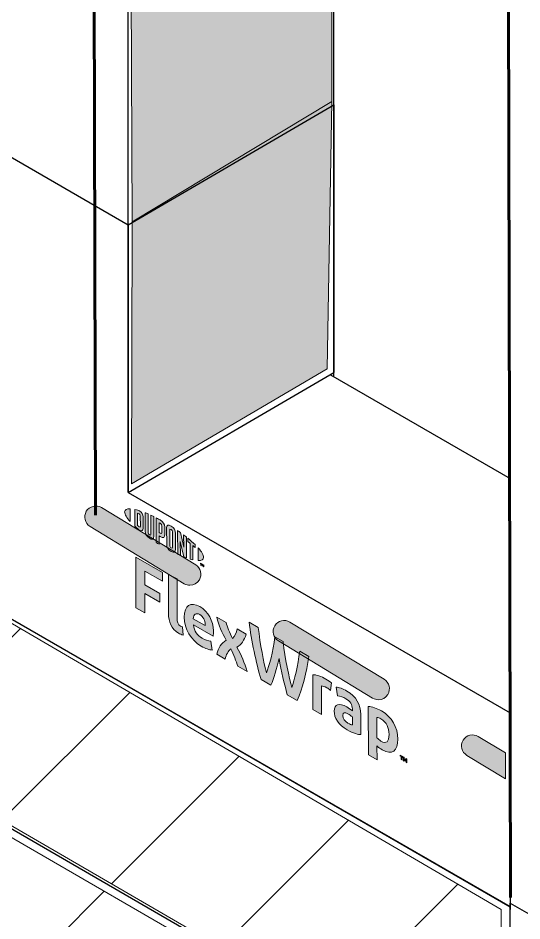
# Model space of a CAD drawing. Extents: x -1392 to 5791, y -3809 to 1722.
# Drawn here: x 1552.1 to 1593.2, y -2827.4 to -2753.6 of the extents above; entities that cross this region are included whole.
import ezdxf

# ---------------------------------------------------------------- set-up
doc = ezdxf.new("R2010")
doc.units = 0
doc.header["$MEASUREMENT"] = 0
for name, color, linetype, lineweight in [('G-ANNO-TTLB', 7, 'Continuous', 0), ('Layer 12', 7, 'Continuous', 0), ('TYVEK', 7, 'Continuous', 0)]:
    doc.layers.add(name, color=color, linetype=linetype, lineweight=lineweight)
pattern_1 = [(45, (0, 0), (-7.071067, 7.07107), [])]

# ---------------------------------------------------------------- blocks, each defined once
blk = doc.blocks.new('Block_413')
at = {"layer": 'TYVEK', "true_color": 0x003b71, "transparency": 33554687}
h = blk.add_hatch(color=156, dxfattribs=at)
h.dxf.hatch_style = 2
edge = h.paths.add_edge_path()
edge.add_spline(control_points=[(1561.698, -2801.793), (1561.698, -2801.793), (1561.688, -2797.652), (1561.688, -2797.652), (1561.688, -2797.652), (1563.873, -2798.907), (1563.873, -2798.907), (1563.873, -2798.907), (1563.875, -2799.629), (1563.875, -2799.629), (1563.875, -2799.629), (1562.423, -2798.795), (1562.423, -2798.795), (1562.423, -2798.795), (1562.426, -2799.919), (1562.426, -2799.919), (1562.426, -2799.919), (1563.647, -2800.62), (1563.647, -2800.62), (1563.647, -2800.62), (1563.649, -2801.342), (1563.649, -2801.342), (1563.649, -2801.342), (1562.428, -2800.641), (1562.428, -2800.641), (1562.428, -2800.641), (1562.432, -2802.214), (1562.432, -2802.214), (1562.432, -2802.214), (1561.698, -2801.793), (1561.698, -2801.793)], knot_values=[0, 0, 0, 0, 1, 1, 1, 2, 2, 2, 3, 3, 3, 4, 4, 4, 5, 5, 5, 6, 6, 6, 7, 7, 7, 8, 8, 8, 9, 9, 9, 10, 10, 10, 10], degree=3, periodic=0)
h = blk.add_hatch(color=156, dxfattribs=at)
h.dxf.hatch_style = 2
edge = h.paths.add_edge_path()
edge.add_spline(control_points=[(1565.071, -2802.637), (1565.072, -2802.956), (1565.144, -2803.169), (1565.349, -2803.287), (1565.4, -2803.316), (1565.452, -2803.34), (1565.498, -2803.355), (1565.498, -2803.355), (1565.551, -2804.029), (1565.551, -2804.029), (1565.453, -2803.996), (1565.294, -2803.929), (1565.192, -2803.87), (1564.602, -2803.531), (1564.365, -2802.952), (1564.363, -2802.242), (1564.363, -2802.242), (1564.355, -2799.083), (1564.355, -2799.083), (1564.355, -2799.083), (1565.063, -2799.442), (1565.063, -2799.442), (1565.063, -2799.442), (1565.071, -2802.637), (1565.071, -2802.637)], knot_values=[0, 0, 0, 0, 1, 1, 1, 2, 2, 2, 3, 3, 3, 4, 4, 4, 5, 5, 5, 6, 6, 6, 7, 7, 7, 8, 8, 8, 8], degree=3, periodic=0)
h = blk.add_hatch(color=156, dxfattribs=at)
h.dxf.hatch_style = 2
edge = h.paths.add_edge_path()
edge.add_spline(control_points=[(1566.382, -2802.687), (1566.382, -2802.687), (1567.357, -2803.246), (1567.357, -2803.246), (1567.357, -2803.246), (1567.357, -2803.175), (1567.357, -2803.175), (1567.356, -2802.844), (1567.202, -2802.513), (1566.92, -2802.351), (1566.622, -2802.181), (1566.428, -2802.311), (1566.382, -2802.687)], knot_values=[0, 0, 0, 0, 1, 1, 1, 2, 2, 2, 3, 3, 3, 4, 4, 4, 4], degree=3, periodic=0)
edge = h.paths.add_edge_path()
edge.add_spline(control_points=[(1567.941, -2805.247), (1567.716, -2805.236), (1567.382, -2805.128), (1567.044, -2804.933), (1566.218, -2804.459), (1565.652, -2803.532), (1565.65, -2802.55), (1565.647, -2801.609), (1566.164, -2801.268), (1566.918, -2801.701), (1567.59, -2802.086), (1568.033, -2802.89), (1568.035, -2803.683), (1568.035, -2803.86), (1568.025, -2804.008), (1568.015, -2804.12), (1568.015, -2804.12), (1566.394, -2803.19), (1566.394, -2803.19), (1566.462, -2803.701), (1566.703, -2804.053), (1567.114, -2804.288), (1567.365, -2804.432), (1567.606, -2804.506), (1567.827, -2804.526), (1567.827, -2804.526), (1567.941, -2805.247), (1567.941, -2805.247)], knot_values=[0, 0, 0, 0, 1, 1, 1, 2, 2, 2, 3, 3, 3, 4, 4, 4, 5, 5, 5, 6, 6, 6, 7, 7, 7, 8, 8, 8, 9, 9, 9, 9], degree=3, periodic=0)
h = blk.add_hatch(color=156, dxfattribs=at)
h.dxf.hatch_style = 2
edge = h.paths.add_edge_path()
edge.add_spline(control_points=[(1569.081, -2804.449), (1568.737, -2803.814), (1568.464, -2803.25), (1568.303, -2802.567), (1568.303, -2802.567), (1569.068, -2803.006), (1569.068, -2803.006), (1569.135, -2803.31), (1569.362, -2803.842), (1569.588, -2804.309), (1569.777, -2804.092), (1569.941, -2803.838), (1569.976, -2803.527), (1569.976, -2803.527), (1570.694, -2803.939), (1570.694, -2803.939), (1570.562, -2804.478), (1570.337, -2804.78), (1569.954, -2805.015), (1570.324, -2805.706), (1570.577, -2806.264), (1570.789, -2807.012), (1570.789, -2807.012), (1570.024, -2806.573), (1570.024, -2806.573), (1569.916, -2806.18), (1569.658, -2805.589), (1569.442, -2805.14), (1569.248, -2805.354), (1569.064, -2805.603), (1568.993, -2805.981), (1568.993, -2805.981), (1568.306, -2805.587), (1568.306, -2805.587), (1568.432, -2805.045), (1568.672, -2804.71), (1569.081, -2804.449)], knot_values=[0, 0, 0, 0, 1, 1, 1, 2, 2, 2, 3, 3, 3, 4, 4, 4, 5, 5, 5, 6, 6, 6, 7, 7, 7, 8, 8, 8, 9, 9, 9, 10, 10, 10, 11, 11, 11, 12, 12, 12, 12], degree=3, periodic=0)
h = blk.add_hatch(color=156, dxfattribs=at)
h.dxf.hatch_style = 2
edge = h.paths.add_edge_path()
edge.add_spline(control_points=[(1575.083, -2805.342), (1575.083, -2805.342), (1575.832, -2805.772), (1575.832, -2805.772), (1575.64, -2807.039), (1575.306, -2808.471), (1574.872, -2809.357), (1574.872, -2809.357), (1574.067, -2808.894), (1574.067, -2808.894), (1573.814, -2808.01), (1573.586, -2807.011), (1573.394, -2805.932), (1573.201, -2806.79), (1572.982, -2807.533), (1572.728, -2808.126), (1572.728, -2808.126), (1571.922, -2807.663), (1571.922, -2807.663), (1571.509, -2806.292), (1571.141, -2804.456), (1570.948, -2802.969), (1570.948, -2802.969), (1571.692, -2803.396), (1571.692, -2803.396), (1571.854, -2804.735), (1572.144, -2806.302), (1572.356, -2807.115), (1572.575, -2806.549), (1572.916, -2805.386), (1573.061, -2804.182), (1573.061, -2804.182), (1573.718, -2804.559), (1573.718, -2804.559), (1573.875, -2805.937), (1574.212, -2807.489), (1574.439, -2808.311), (1574.643, -2807.736), (1574.932, -2806.502), (1575.083, -2805.342)], knot_values=[0, 0, 0, 0, 1, 1, 1, 2, 2, 2, 3, 3, 3, 4, 4, 4, 5, 5, 5, 6, 6, 6, 7, 7, 7, 8, 8, 8, 9, 9, 9, 10, 10, 10, 11, 11, 11, 12, 12, 12, 13, 13, 13, 13], degree=3, periodic=0)
h = blk.add_hatch(color=156, dxfattribs=at)
h.dxf.hatch_style = 2
edge = h.paths.add_edge_path()
edge.add_spline(control_points=[(1577.225, -2807.618), (1577.409, -2807.724), (1577.584, -2807.847), (1577.686, -2807.936), (1577.686, -2807.936), (1577.585, -2808.545), (1577.585, -2808.545), (1577.498, -2808.46), (1577.39, -2808.386), (1577.283, -2808.324), (1577.093, -2808.215), (1576.965, -2808.183), (1576.857, -2808.181), (1576.857, -2808.181), (1576.863, -2810.499), (1576.863, -2810.499), (1576.863, -2810.499), (1576.155, -2810.093), (1576.155, -2810.093), (1576.155, -2810.093), (1576.148, -2807.259), (1576.148, -2807.259), (1576.424, -2807.259), (1576.855, -2807.406), (1577.225, -2807.618)], knot_values=[0, 0, 0, 0, 1, 1, 1, 2, 2, 2, 3, 3, 3, 4, 4, 4, 5, 5, 5, 6, 6, 6, 7, 7, 7, 8, 8, 8, 8], degree=3, periodic=0)
h = blk.add_hatch(color=156, dxfattribs=at)
h.dxf.hatch_style = 2
edge = h.paths.add_edge_path()
edge.add_spline(control_points=[(1579.38, -2811.348), (1579.38, -2811.348), (1579.379, -2810.715), (1579.379, -2810.715), (1579.261, -2810.618), (1579.137, -2810.529), (1579.014, -2810.459), (1578.778, -2810.323), (1578.594, -2810.324), (1578.595, -2810.602), (1578.595, -2810.85), (1578.749, -2811.069), (1579.021, -2811.225), (1579.175, -2811.313), (1579.303, -2811.351), (1579.38, -2811.348)], knot_values=[0, 0, 0, 0, 1, 1, 1, 2, 2, 2, 3, 3, 3, 4, 4, 4, 5, 5, 5, 5], degree=3, periodic=0)
edge = h.paths.add_edge_path()
edge.add_spline(control_points=[(1578.951, -2811.769), (1578.248, -2811.366), (1577.893, -2810.766), (1577.892, -2810.234), (1577.89, -2809.648), (1578.305, -2809.543), (1578.921, -2809.891), (1579.064, -2809.973), (1579.249, -2810.103), (1579.377, -2810.2), (1579.377, -2810.2), (1579.377, -2810.058), (1579.377, -2810.058), (1579.376, -2809.698), (1579.196, -2809.423), (1578.852, -2809.226), (1578.627, -2809.096), (1578.386, -2808.999), (1578.176, -2808.979), (1578.176, -2808.979), (1578.046, -2808.266), (1578.046, -2808.266), (1578.266, -2808.287), (1578.62, -2808.419), (1578.933, -2808.598), (1579.687, -2809.031), (1580.063, -2809.708), (1580.065, -2810.506), (1580.065, -2810.506), (1580.069, -2812.151), (1580.069, -2812.151), (1579.859, -2812.154), (1579.464, -2812.064), (1578.951, -2811.769)], knot_values=[0, 0, 0, 0, 1, 1, 1, 2, 2, 2, 3, 3, 3, 4, 4, 4, 5, 5, 5, 6, 6, 6, 7, 7, 7, 8, 8, 8, 9, 9, 9, 10, 10, 10, 11, 11, 11, 11], degree=3, periodic=0)
h = blk.add_hatch(color=156, dxfattribs=at)
h.dxf.hatch_style = 2
edge = h.paths.add_edge_path()
edge.add_spline(control_points=[(1581.714, -2812.682), (1582.166, -2812.941), (1582.375, -2812.743), (1582.374, -2812.133), (1582.373, -2811.601), (1582.177, -2811.134), (1581.71, -2810.866), (1581.582, -2810.793), (1581.489, -2810.769), (1581.382, -2810.755), (1581.382, -2810.755), (1581.386, -2812.411), (1581.386, -2812.411), (1581.483, -2812.514), (1581.566, -2812.597), (1581.714, -2812.682)], knot_values=[0, 0, 0, 0, 1, 1, 1, 2, 2, 2, 3, 3, 3, 4, 4, 4, 5, 5, 5, 5], degree=3, periodic=0)
edge = h.paths.add_edge_path()
edge.add_spline(control_points=[(1581.819, -2813.404), (1581.639, -2813.301), (1581.516, -2813.206), (1581.388, -2813.079), (1581.388, -2813.079), (1581.39, -2814.203), (1581.39, -2814.203), (1581.39, -2814.203), (1580.687, -2813.8), (1580.687, -2813.8), (1580.687, -2813.8), (1580.678, -2809.854), (1580.678, -2809.854), (1580.97, -2809.868), (1581.38, -2810.003), (1581.744, -2810.212), (1582.586, -2810.695), (1583.09, -2811.576), (1583.092, -2812.522), (1583.094, -2813.492), (1582.619, -2813.863), (1581.819, -2813.404)], knot_values=[0, 0, 0, 0, 1, 1, 1, 2, 2, 2, 3, 3, 3, 4, 4, 4, 5, 5, 5, 6, 6, 6, 7, 7, 7, 7], degree=3, periodic=0)
h = blk.add_hatch(color=156, dxfattribs=at)
h.dxf.hatch_style = 2
edge = h.paths.add_edge_path()
edge.add_spline(control_points=[(1583.6, -2814.009), (1583.627, -2814.096), (1583.651, -2814.162), (1583.682, -2814.233), (1583.712, -2814.198), (1583.734, -2814.158), (1583.759, -2814.1), (1583.759, -2814.1), (1583.833, -2814.142), (1583.833, -2814.142), (1583.833, -2814.142), (1583.834, -2814.448), (1583.834, -2814.448), (1583.834, -2814.448), (1583.769, -2814.411), (1583.769, -2814.411), (1583.769, -2814.411), (1583.769, -2814.27), (1583.769, -2814.27), (1583.769, -2814.27), (1583.772, -2814.224), (1583.772, -2814.224), (1583.751, -2814.258), (1583.727, -2814.293), (1583.706, -2814.319), (1583.706, -2814.319), (1583.656, -2814.291), (1583.656, -2814.291), (1583.634, -2814.238), (1583.609, -2814.175), (1583.588, -2814.116), (1583.588, -2814.116), (1583.591, -2814.168), (1583.591, -2814.168), (1583.591, -2814.168), (1583.591, -2814.309), (1583.591, -2814.309), (1583.591, -2814.309), (1583.527, -2814.272), (1583.527, -2814.272), (1583.527, -2814.272), (1583.526, -2813.966), (1583.526, -2813.966), (1583.526, -2813.966), (1583.6, -2814.009), (1583.6, -2814.009)], knot_values=[0, 0, 0, 0, 1, 1, 1, 2, 2, 2, 3, 3, 3, 4, 4, 4, 5, 5, 5, 6, 6, 6, 7, 7, 7, 8, 8, 8, 9, 9, 9, 10, 10, 10, 11, 11, 11, 12, 12, 12, 13, 13, 13, 14, 14, 14, 15, 15, 15, 15], degree=3, periodic=0)
edge = h.paths.add_edge_path()
edge.add_spline(control_points=[(1583.354, -2813.935), (1583.354, -2813.935), (1583.283, -2813.894), (1583.283, -2813.894), (1583.283, -2813.894), (1583.283, -2813.826), (1583.283, -2813.826), (1583.283, -2813.826), (1583.497, -2813.949), (1583.497, -2813.949), (1583.497, -2813.949), (1583.497, -2814.017), (1583.497, -2814.017), (1583.497, -2814.017), (1583.426, -2813.976), (1583.426, -2813.976), (1583.426, -2813.976), (1583.426, -2814.214), (1583.426, -2814.214), (1583.426, -2814.214), (1583.355, -2814.173), (1583.355, -2814.173), (1583.355, -2814.173), (1583.354, -2813.935), (1583.354, -2813.935)], knot_values=[0, 0, 0, 0, 1, 1, 1, 2, 2, 2, 3, 3, 3, 4, 4, 4, 5, 5, 5, 6, 6, 6, 7, 7, 7, 8, 8, 8, 8], degree=3, periodic=0)
at = {"layer": 'TYVEK'}
for points, knots in [([(1561.698, -2801.793), (1561.698, -2801.793), (1561.688, -2797.652), (1561.688, -2797.652), (1561.688, -2797.652), (1563.873, -2798.907), (1563.873, -2798.907), (1563.873, -2798.907), (1563.875, -2799.629), (1563.875, -2799.629), (1563.875, -2799.629), (1562.423, -2798.795), (1562.423, -2798.795), (1562.423, -2798.795), (1562.426, -2799.919), (1562.426, -2799.919), (1562.426, -2799.919), (1563.647, -2800.62), (1563.647, -2800.62), (1563.647, -2800.62), (1563.649, -2801.342), (1563.649, -2801.342), (1563.649, -2801.342), (1562.428, -2800.641), (1562.428, -2800.641), (1562.428, -2800.641), (1562.432, -2802.214), (1562.432, -2802.214), (1562.432, -2802.214), (1561.698, -2801.793), (1561.698, -2801.793)], [0, 0, 0, 0, 1, 1, 1, 2, 2, 2, 3, 3, 3, 4, 4, 4, 5, 5, 5, 6, 6, 6, 7, 7, 7, 8, 8, 8, 9, 9, 9, 10, 10, 10, 10]), ([(1565.071, -2802.637), (1565.072, -2802.956), (1565.144, -2803.169), (1565.349, -2803.287), (1565.4, -2803.316), (1565.452, -2803.34), (1565.498, -2803.355), (1565.498, -2803.355), (1565.551, -2804.029), (1565.551, -2804.029), (1565.453, -2803.996), (1565.294, -2803.929), (1565.192, -2803.87), (1564.602, -2803.531), (1564.365, -2802.952), (1564.363, -2802.242), (1564.363, -2802.242), (1564.355, -2799.083), (1564.355, -2799.083), (1564.355, -2799.083), (1565.063, -2799.442), (1565.063, -2799.442), (1565.063, -2799.442), (1565.071, -2802.637), (1565.071, -2802.637)], [0, 0, 0, 0, 1, 1, 1, 2, 2, 2, 3, 3, 3, 4, 4, 4, 5, 5, 5, 6, 6, 6, 7, 7, 7, 8, 8, 8, 8]), ([(1567.941, -2805.247), (1567.716, -2805.236), (1567.382, -2805.128), (1567.044, -2804.933), (1566.218, -2804.459), (1565.652, -2803.532), (1565.65, -2802.55), (1565.647, -2801.609), (1566.164, -2801.268), (1566.918, -2801.701), (1567.59, -2802.086), (1568.033, -2802.89), (1568.035, -2803.683), (1568.035, -2803.86), (1568.025, -2804.008), (1568.015, -2804.12), (1568.015, -2804.12), (1566.394, -2803.19), (1566.394, -2803.19), (1566.462, -2803.701), (1566.703, -2804.053), (1567.114, -2804.288), (1567.365, -2804.432), (1567.606, -2804.506), (1567.827, -2804.526), (1567.827, -2804.526), (1567.941, -2805.247), (1567.941, -2805.247)], [0, 0, 0, 0, 1, 1, 1, 2, 2, 2, 3, 3, 3, 4, 4, 4, 5, 5, 5, 6, 6, 6, 7, 7, 7, 8, 8, 8, 9, 9, 9, 9]), ([(1566.382, -2802.687), (1566.382, -2802.687), (1567.357, -2803.246), (1567.357, -2803.246), (1567.357, -2803.246), (1567.357, -2803.175), (1567.357, -2803.175), (1567.356, -2802.844), (1567.202, -2802.513), (1566.92, -2802.351), (1566.622, -2802.181), (1566.428, -2802.311), (1566.382, -2802.687)], [0, 0, 0, 0, 1, 1, 1, 2, 2, 2, 3, 3, 3, 4, 4, 4, 4]), ([(1569.081, -2804.449), (1568.737, -2803.814), (1568.464, -2803.25), (1568.303, -2802.567), (1568.303, -2802.567), (1569.068, -2803.006), (1569.068, -2803.006), (1569.135, -2803.31), (1569.362, -2803.842), (1569.588, -2804.309), (1569.777, -2804.092), (1569.941, -2803.838), (1569.976, -2803.527), (1569.976, -2803.527), (1570.694, -2803.939), (1570.694, -2803.939), (1570.562, -2804.478), (1570.337, -2804.78), (1569.954, -2805.015), (1570.324, -2805.706), (1570.577, -2806.264), (1570.789, -2807.012), (1570.789, -2807.012), (1570.024, -2806.573), (1570.024, -2806.573), (1569.916, -2806.18), (1569.658, -2805.589), (1569.442, -2805.14), (1569.248, -2805.354), (1569.064, -2805.603), (1568.993, -2805.981), (1568.993, -2805.981), (1568.306, -2805.587), (1568.306, -2805.587), (1568.432, -2805.045), (1568.672, -2804.71), (1569.081, -2804.449)], [0, 0, 0, 0, 1, 1, 1, 2, 2, 2, 3, 3, 3, 4, 4, 4, 5, 5, 5, 6, 6, 6, 7, 7, 7, 8, 8, 8, 9, 9, 9, 10, 10, 10, 11, 11, 11, 12, 12, 12, 12]), ([(1575.083, -2805.342), (1575.083, -2805.342), (1575.832, -2805.772), (1575.832, -2805.772), (1575.64, -2807.039), (1575.306, -2808.471), (1574.872, -2809.357), (1574.872, -2809.357), (1574.067, -2808.894), (1574.067, -2808.894), (1573.814, -2808.01), (1573.586, -2807.011), (1573.394, -2805.932), (1573.201, -2806.79), (1572.982, -2807.533), (1572.728, -2808.126), (1572.728, -2808.126), (1571.922, -2807.663), (1571.922, -2807.663), (1571.509, -2806.292), (1571.141, -2804.456), (1570.948, -2802.969), (1570.948, -2802.969), (1571.692, -2803.396), (1571.692, -2803.396), (1571.854, -2804.735), (1572.144, -2806.302), (1572.356, -2807.115), (1572.575, -2806.549), (1572.916, -2805.386), (1573.061, -2804.182), (1573.061, -2804.182), (1573.718, -2804.559), (1573.718, -2804.559), (1573.875, -2805.937), (1574.212, -2807.489), (1574.439, -2808.311), (1574.643, -2807.736), (1574.932, -2806.502), (1575.083, -2805.342)], [0, 0, 0, 0, 1, 1, 1, 2, 2, 2, 3, 3, 3, 4, 4, 4, 5, 5, 5, 6, 6, 6, 7, 7, 7, 8, 8, 8, 9, 9, 9, 10, 10, 10, 11, 11, 11, 12, 12, 12, 13, 13, 13, 13]), ([(1577.225, -2807.618), (1577.409, -2807.724), (1577.584, -2807.847), (1577.686, -2807.936), (1577.686, -2807.936), (1577.585, -2808.545), (1577.585, -2808.545), (1577.498, -2808.46), (1577.39, -2808.386), (1577.283, -2808.324), (1577.093, -2808.215), (1576.965, -2808.183), (1576.857, -2808.181), (1576.857, -2808.181), (1576.863, -2810.499), (1576.863, -2810.499), (1576.863, -2810.499), (1576.155, -2810.093), (1576.155, -2810.093), (1576.155, -2810.093), (1576.148, -2807.259), (1576.148, -2807.259), (1576.424, -2807.259), (1576.855, -2807.406), (1577.225, -2807.618)], [0, 0, 0, 0, 1, 1, 1, 2, 2, 2, 3, 3, 3, 4, 4, 4, 5, 5, 5, 6, 6, 6, 7, 7, 7, 8, 8, 8, 8]), ([(1578.951, -2811.769), (1578.248, -2811.366), (1577.893, -2810.766), (1577.892, -2810.234), (1577.89, -2809.648), (1578.305, -2809.543), (1578.921, -2809.891), (1579.064, -2809.973), (1579.249, -2810.103), (1579.377, -2810.2), (1579.377, -2810.2), (1579.377, -2810.058), (1579.377, -2810.058), (1579.376, -2809.698), (1579.196, -2809.423), (1578.852, -2809.226), (1578.627, -2809.096), (1578.386, -2808.999), (1578.176, -2808.979), (1578.176, -2808.979), (1578.046, -2808.266), (1578.046, -2808.266), (1578.266, -2808.287), (1578.62, -2808.419), (1578.933, -2808.598), (1579.687, -2809.031), (1580.063, -2809.708), (1580.065, -2810.506), (1580.065, -2810.506), (1580.069, -2812.151), (1580.069, -2812.151), (1579.859, -2812.154), (1579.464, -2812.064), (1578.951, -2811.769)], [0, 0, 0, 0, 1, 1, 1, 2, 2, 2, 3, 3, 3, 4, 4, 4, 5, 5, 5, 6, 6, 6, 7, 7, 7, 8, 8, 8, 9, 9, 9, 10, 10, 10, 11, 11, 11, 11]), ([(1581.819, -2813.404), (1581.639, -2813.301), (1581.516, -2813.206), (1581.388, -2813.079), (1581.388, -2813.079), (1581.39, -2814.203), (1581.39, -2814.203), (1581.39, -2814.203), (1580.687, -2813.8), (1580.687, -2813.8), (1580.687, -2813.8), (1580.678, -2809.854), (1580.678, -2809.854), (1580.97, -2809.868), (1581.38, -2810.003), (1581.744, -2810.212), (1582.586, -2810.695), (1583.09, -2811.576), (1583.092, -2812.522), (1583.094, -2813.492), (1582.619, -2813.863), (1581.819, -2813.404)], [0, 0, 0, 0, 1, 1, 1, 2, 2, 2, 3, 3, 3, 4, 4, 4, 5, 5, 5, 6, 6, 6, 7, 7, 7, 7]), ([(1579.38, -2811.348), (1579.38, -2811.348), (1579.379, -2810.715), (1579.379, -2810.715), (1579.261, -2810.618), (1579.137, -2810.529), (1579.014, -2810.459), (1578.778, -2810.323), (1578.594, -2810.324), (1578.595, -2810.602), (1578.595, -2810.85), (1578.749, -2811.069), (1579.021, -2811.225), (1579.175, -2811.313), (1579.303, -2811.351), (1579.38, -2811.348)], [0, 0, 0, 0, 1, 1, 1, 2, 2, 2, 3, 3, 3, 4, 4, 4, 5, 5, 5, 5]), ([(1581.714, -2812.682), (1582.166, -2812.941), (1582.375, -2812.743), (1582.374, -2812.133), (1582.373, -2811.601), (1582.177, -2811.134), (1581.71, -2810.866), (1581.582, -2810.793), (1581.489, -2810.769), (1581.382, -2810.755), (1581.382, -2810.755), (1581.386, -2812.411), (1581.386, -2812.411), (1581.483, -2812.514), (1581.566, -2812.597), (1581.714, -2812.682)], [0, 0, 0, 0, 1, 1, 1, 2, 2, 2, 3, 3, 3, 4, 4, 4, 5, 5, 5, 5]), ([(1583.354, -2813.935), (1583.354, -2813.935), (1583.283, -2813.894), (1583.283, -2813.894), (1583.283, -2813.894), (1583.283, -2813.826), (1583.283, -2813.826), (1583.283, -2813.826), (1583.497, -2813.949), (1583.497, -2813.949), (1583.497, -2813.949), (1583.497, -2814.017), (1583.497, -2814.017), (1583.497, -2814.017), (1583.426, -2813.976), (1583.426, -2813.976), (1583.426, -2813.976), (1583.426, -2814.214), (1583.426, -2814.214), (1583.426, -2814.214), (1583.355, -2814.173), (1583.355, -2814.173), (1583.355, -2814.173), (1583.354, -2813.935), (1583.354, -2813.935)], [0, 0, 0, 0, 1, 1, 1, 2, 2, 2, 3, 3, 3, 4, 4, 4, 5, 5, 5, 6, 6, 6, 7, 7, 7, 8, 8, 8, 8]), ([(1583.6, -2814.009), (1583.627, -2814.096), (1583.651, -2814.162), (1583.682, -2814.233), (1583.712, -2814.198), (1583.734, -2814.158), (1583.759, -2814.1), (1583.759, -2814.1), (1583.833, -2814.142), (1583.833, -2814.142), (1583.833, -2814.142), (1583.834, -2814.448), (1583.834, -2814.448), (1583.834, -2814.448), (1583.769, -2814.411), (1583.769, -2814.411), (1583.769, -2814.411), (1583.769, -2814.27), (1583.769, -2814.27), (1583.769, -2814.27), (1583.772, -2814.224), (1583.772, -2814.224), (1583.751, -2814.258), (1583.727, -2814.293), (1583.706, -2814.319), (1583.706, -2814.319), (1583.656, -2814.291), (1583.656, -2814.291), (1583.634, -2814.238), (1583.609, -2814.175), (1583.588, -2814.116), (1583.588, -2814.116), (1583.591, -2814.168), (1583.591, -2814.168), (1583.591, -2814.168), (1583.591, -2814.309), (1583.591, -2814.309), (1583.591, -2814.309), (1583.527, -2814.272), (1583.527, -2814.272), (1583.527, -2814.272), (1583.526, -2813.966), (1583.526, -2813.966), (1583.526, -2813.966), (1583.6, -2814.009), (1583.6, -2814.009)], [0, 0, 0, 0, 1, 1, 1, 2, 2, 2, 3, 3, 3, 4, 4, 4, 5, 5, 5, 6, 6, 6, 7, 7, 7, 8, 8, 8, 9, 9, 9, 10, 10, 10, 11, 11, 11, 12, 12, 12, 13, 13, 13, 14, 14, 14, 15, 15, 15, 15])]:
    blk.add_open_spline(points, degree=3, knots=knots, dxfattribs=at)
blk = doc.blocks.new('Block_414')
at = {"layer": 'TYVEK', "true_color": 0x003b71, "transparency": 33554687}
h = blk.add_hatch(color=156, dxfattribs=at)
h.dxf.hatch_style = 2
edge = h.paths.add_edge_path()
edge.add_spline(control_points=[(1560.785, -2793.974), (1560.786, -2794.164), (1560.947, -2794.435), (1561.227, -2794.748), (1561.227, -2794.748), (1561.224, -2793.709), (1561.224, -2793.709), (1560.945, -2793.7), (1560.785, -2793.785), (1560.785, -2793.974)], knot_values=[0, 0, 0, 0, 1, 1, 1, 2, 2, 2, 3, 3, 3, 3], degree=3, periodic=0)
h = blk.add_hatch(color=156, dxfattribs=at)
h.dxf.hatch_style = 2
edge = h.paths.add_edge_path()
edge.add_spline(control_points=[(1562.067, -2795.134), (1562.067, -2795.214), (1562.025, -2795.216), (1561.976, -2795.188), (1561.937, -2795.166), (1561.877, -2795.115), (1561.829, -2795.072), (1561.829, -2795.072), (1561.826, -2794.078), (1561.826, -2794.078), (1561.875, -2794.091), (1561.935, -2794.109), (1561.973, -2794.131), (1562.023, -2794.16), (1562.064, -2794.21), (1562.065, -2794.29), (1562.065, -2794.29), (1562.067, -2795.134), (1562.067, -2795.134)], knot_values=[0, 0, 0, 0, 1, 1, 1, 2, 2, 2, 3, 3, 3, 4, 4, 4, 5, 5, 5, 6, 6, 6, 6], degree=3, periodic=0)
edge = h.paths.add_edge_path()
edge.add_spline(control_points=[(1562.005, -2793.89), (1561.927, -2793.845), (1561.814, -2793.807), (1561.611, -2793.763), (1561.611, -2793.763), (1561.614, -2795.141), (1561.614, -2795.141), (1561.793, -2795.306), (1561.931, -2795.422), (1562.009, -2795.466), (1562.189, -2795.57), (1562.29, -2795.501), (1562.29, -2795.297), (1562.29, -2795.297), (1562.287, -2794.382), (1562.287, -2794.382), (1562.287, -2794.179), (1562.185, -2793.993), (1562.005, -2793.89)], knot_values=[0, 0, 0, 0, 1, 1, 1, 2, 2, 2, 3, 3, 3, 4, 4, 4, 5, 5, 5, 6, 6, 6, 6], degree=3, periodic=0)
h = blk.add_hatch(color=156, dxfattribs=at)
h.dxf.hatch_style = 2
edge = h.paths.add_edge_path()
edge.add_spline(control_points=[(1562.917, -2795.784), (1562.918, -2795.863), (1562.894, -2795.9), (1562.808, -2795.838), (1562.723, -2795.778), (1562.7, -2795.724), (1562.7, -2795.629), (1562.7, -2795.629), (1562.696, -2794.13), (1562.696, -2794.13), (1562.64, -2794.104), (1562.514, -2794.052), (1562.46, -2794.03), (1562.46, -2794.03), (1562.464, -2795.547), (1562.464, -2795.547), (1562.465, -2795.789), (1562.567, -2795.942), (1562.808, -2796.112), (1563.029, -2796.268), (1563.164, -2796.217), (1563.163, -2795.948), (1563.163, -2795.948), (1563.159, -2794.346), (1563.159, -2794.346), (1563.113, -2794.323), (1562.962, -2794.251), (1562.914, -2794.229), (1562.914, -2794.229), (1562.917, -2795.784), (1562.917, -2795.784)], knot_values=[0, 0, 0, 0, 1, 1, 1, 2, 2, 2, 3, 3, 3, 4, 4, 4, 5, 5, 5, 6, 6, 6, 7, 7, 7, 8, 8, 8, 9, 9, 9, 10, 10, 10, 10], degree=3, periodic=0)
h = blk.add_hatch(color=156, dxfattribs=at)
h.dxf.hatch_style = 2
edge = h.paths.add_edge_path()
edge.add_spline(control_points=[(1563.812, -2795.639), (1563.812, -2795.726), (1563.786, -2795.755), (1563.686, -2795.698), (1563.686, -2795.698), (1563.6, -2795.649), (1563.6, -2795.649), (1563.6, -2795.649), (1563.598, -2794.852), (1563.598, -2794.852), (1563.636, -2794.872), (1563.657, -2794.883), (1563.68, -2794.896), (1563.788, -2794.958), (1563.811, -2795.019), (1563.811, -2795.107), (1563.811, -2795.107), (1563.812, -2795.639), (1563.812, -2795.639)], knot_values=[0, 0, 0, 0, 1, 1, 1, 2, 2, 2, 3, 3, 3, 4, 4, 4, 5, 5, 5, 6, 6, 6, 6], degree=3, periodic=0)
edge = h.paths.add_edge_path()
edge.add_spline(control_points=[(1563.693, -2794.623), (1563.651, -2794.598), (1563.495, -2794.515), (1563.351, -2794.442), (1563.351, -2794.442), (1563.356, -2796.461), (1563.356, -2796.461), (1563.405, -2796.492), (1563.533, -2796.573), (1563.602, -2796.615), (1563.602, -2796.615), (1563.601, -2795.929), (1563.601, -2795.929), (1563.601, -2795.929), (1563.697, -2795.984), (1563.697, -2795.984), (1563.954, -2796.131), (1564.061, -2796.06), (1564.061, -2795.803), (1564.061, -2795.803), (1564.059, -2795.208), (1564.059, -2795.208), (1564.058, -2794.957), (1563.938, -2794.763), (1563.693, -2794.623)], knot_values=[0, 0, 0, 0, 1, 1, 1, 2, 2, 2, 3, 3, 3, 4, 4, 4, 5, 5, 5, 6, 6, 6, 7, 7, 7, 8, 8, 8, 8], degree=3, periodic=0)
h = blk.add_hatch(color=156, dxfattribs=at)
h.dxf.hatch_style = 2
edge = h.paths.add_edge_path()
edge.add_spline(control_points=[(1564.692, -2796.849), (1564.692, -2796.928), (1564.669, -2796.956), (1564.582, -2796.909), (1564.493, -2796.861), (1564.468, -2796.803), (1564.468, -2796.72), (1564.468, -2796.72), (1564.465, -2795.462), (1564.465, -2795.462), (1564.465, -2795.379), (1564.489, -2795.347), (1564.579, -2795.402), (1564.666, -2795.454), (1564.689, -2795.511), (1564.689, -2795.59), (1564.689, -2795.59), (1564.692, -2796.849), (1564.692, -2796.849)], knot_values=[0, 0, 0, 0, 1, 1, 1, 2, 2, 2, 3, 3, 3, 4, 4, 4, 5, 5, 5, 6, 6, 6, 6], degree=3, periodic=0)
edge = h.paths.add_edge_path()
edge.add_spline(control_points=[(1564.578, -2795.12), (1564.35, -2794.976), (1564.215, -2795.014), (1564.215, -2795.28), (1564.215, -2795.28), (1564.218, -2796.6), (1564.218, -2796.6), (1564.219, -2796.881), (1564.342, -2797.067), (1564.583, -2797.193), (1564.819, -2797.316), (1564.941, -2797.283), (1564.941, -2796.985), (1564.941, -2796.985), (1564.938, -2795.725), (1564.938, -2795.725), (1564.937, -2795.441), (1564.825, -2795.275), (1564.578, -2795.12)], knot_values=[0, 0, 0, 0, 1, 1, 1, 2, 2, 2, 3, 3, 3, 4, 4, 4, 5, 5, 5, 6, 6, 6, 6], degree=3, periodic=0)
h = blk.add_hatch(color=156, dxfattribs=at)
h.dxf.hatch_style = 2
edge = h.paths.add_edge_path()
edge.add_spline(control_points=[(1565.622, -2796.841), (1565.622, -2796.841), (1565.347, -2795.659), (1565.347, -2795.659), (1565.272, -2795.605), (1565.183, -2795.542), (1565.113, -2795.495), (1565.113, -2795.495), (1565.118, -2797.432), (1565.118, -2797.432), (1565.167, -2797.454), (1565.291, -2797.509), (1565.355, -2797.536), (1565.355, -2797.536), (1565.332, -2796.384), (1565.332, -2796.384), (1565.332, -2796.384), (1565.624, -2797.646), (1565.624, -2797.646), (1565.685, -2797.67), (1565.775, -2797.704), (1565.834, -2797.725), (1565.834, -2797.725), (1565.829, -2796.023), (1565.829, -2796.023), (1565.768, -2795.974), (1565.656, -2795.888), (1565.602, -2795.847), (1565.602, -2795.847), (1565.622, -2796.841), (1565.622, -2796.841)], knot_values=[0, 0, 0, 0, 1, 1, 1, 2, 2, 2, 3, 3, 3, 4, 4, 4, 5, 5, 5, 6, 6, 6, 7, 7, 7, 8, 8, 8, 9, 9, 9, 10, 10, 10, 10], degree=3, periodic=0)
h = blk.add_hatch(color=156, dxfattribs=at)
h.dxf.hatch_style = 2
edge = h.paths.add_edge_path()
edge.add_spline(control_points=[(1565.952, -2796.39), (1566.013, -2796.438), (1566.073, -2796.486), (1566.131, -2796.535), (1566.131, -2796.535), (1566.134, -2797.822), (1566.134, -2797.822), (1566.188, -2797.839), (1566.288, -2797.866), (1566.354, -2797.882), (1566.354, -2797.882), (1566.352, -2796.722), (1566.352, -2796.722), (1566.416, -2796.778), (1566.476, -2796.831), (1566.531, -2796.881), (1566.531, -2796.881), (1566.53, -2796.633), (1566.53, -2796.633), (1566.356, -2796.463), (1566.17, -2796.299), (1565.951, -2796.121), (1565.951, -2796.121), (1565.952, -2796.39), (1565.952, -2796.39)], knot_values=[0, 0, 0, 0, 1, 1, 1, 2, 2, 2, 3, 3, 3, 4, 4, 4, 5, 5, 5, 6, 6, 6, 7, 7, 7, 8, 8, 8, 8], degree=3, periodic=0)
h = blk.add_hatch(color=156, dxfattribs=at)
h.dxf.hatch_style = 2
edge = h.paths.add_edge_path()
edge.add_spline(control_points=[(1567.237, -2797.678), (1567.237, -2797.868), (1567.077, -2797.954), (1566.798, -2797.947), (1566.798, -2797.947), (1566.795, -2796.907), (1566.795, -2796.907), (1567.075, -2797.22), (1567.236, -2797.489), (1567.237, -2797.678)], knot_values=[0, 0, 0, 0, 1, 1, 1, 2, 2, 2, 3, 3, 3, 3], degree=3, periodic=0)
h = blk.add_hatch(color=156, dxfattribs=at)
h.dxf.hatch_style = 2
edge = h.paths.add_edge_path()
edge.add_spline(control_points=[(1567.107, -2798.228), (1567.107, -2798.228), (1567.134, -2798.244), (1567.134, -2798.244), (1567.134, -2798.244), (1567.173, -2798.337), (1567.173, -2798.337), (1567.173, -2798.337), (1567.212, -2798.289), (1567.212, -2798.289), (1567.212, -2798.289), (1567.238, -2798.303), (1567.238, -2798.303), (1567.238, -2798.303), (1567.238, -2798.453), (1567.238, -2798.453), (1567.238, -2798.453), (1567.214, -2798.439), (1567.214, -2798.439), (1567.214, -2798.439), (1567.214, -2798.333), (1567.214, -2798.333), (1567.214, -2798.333), (1567.174, -2798.381), (1567.174, -2798.381), (1567.174, -2798.381), (1567.172, -2798.38), (1567.172, -2798.38), (1567.172, -2798.38), (1567.131, -2798.285), (1567.131, -2798.285), (1567.131, -2798.285), (1567.132, -2798.392), (1567.132, -2798.392), (1567.132, -2798.392), (1567.108, -2798.378), (1567.108, -2798.378), (1567.108, -2798.378), (1567.107, -2798.228), (1567.107, -2798.228)], knot_values=[0, 0, 0, 0, 1, 1, 1, 2, 2, 2, 3, 3, 3, 4, 4, 4, 5, 5, 5, 6, 6, 6, 7, 7, 7, 8, 8, 8, 9, 9, 9, 10, 10, 10, 11, 11, 11, 12, 12, 12, 13, 13, 13, 13], degree=3, periodic=0)
edge = h.paths.add_edge_path()
edge.add_spline(control_points=[(1567.014, -2798.201), (1567.014, -2798.201), (1566.974, -2798.178), (1566.974, -2798.178), (1566.974, -2798.178), (1566.974, -2798.152), (1566.974, -2798.152), (1566.974, -2798.152), (1567.079, -2798.212), (1567.079, -2798.212), (1567.079, -2798.212), (1567.079, -2798.239), (1567.079, -2798.239), (1567.079, -2798.239), (1567.039, -2798.216), (1567.039, -2798.216), (1567.039, -2798.216), (1567.04, -2798.339), (1567.04, -2798.339), (1567.04, -2798.339), (1567.015, -2798.325), (1567.015, -2798.325), (1567.015, -2798.325), (1567.014, -2798.201), (1567.014, -2798.201)], knot_values=[0, 0, 0, 0, 1, 1, 1, 2, 2, 2, 3, 3, 3, 4, 4, 4, 5, 5, 5, 6, 6, 6, 7, 7, 7, 8, 8, 8, 8], degree=3, periodic=0)
at = {"layer": 'TYVEK'}
for points, knots in [([(1560.785, -2793.974), (1560.786, -2794.164), (1560.947, -2794.435), (1561.227, -2794.748), (1561.227, -2794.748), (1561.224, -2793.709), (1561.224, -2793.709), (1560.945, -2793.7), (1560.785, -2793.785), (1560.785, -2793.974)], [0, 0, 0, 0, 1, 1, 1, 2, 2, 2, 3, 3, 3, 3]), ([(1562.005, -2793.89), (1561.927, -2793.845), (1561.814, -2793.807), (1561.611, -2793.763), (1561.611, -2793.763), (1561.614, -2795.141), (1561.614, -2795.141), (1561.793, -2795.306), (1561.931, -2795.422), (1562.009, -2795.466), (1562.189, -2795.57), (1562.29, -2795.501), (1562.29, -2795.297), (1562.29, -2795.297), (1562.287, -2794.382), (1562.287, -2794.382), (1562.287, -2794.179), (1562.185, -2793.993), (1562.005, -2793.89)], [0, 0, 0, 0, 1, 1, 1, 2, 2, 2, 3, 3, 3, 4, 4, 4, 5, 5, 5, 6, 6, 6, 6]), ([(1562.067, -2795.134), (1562.067, -2795.214), (1562.025, -2795.216), (1561.976, -2795.188), (1561.937, -2795.166), (1561.877, -2795.115), (1561.829, -2795.072), (1561.829, -2795.072), (1561.826, -2794.078), (1561.826, -2794.078), (1561.875, -2794.091), (1561.935, -2794.109), (1561.973, -2794.131), (1562.023, -2794.16), (1562.064, -2794.21), (1562.065, -2794.29), (1562.065, -2794.29), (1562.067, -2795.134), (1562.067, -2795.134)], [0, 0, 0, 0, 1, 1, 1, 2, 2, 2, 3, 3, 3, 4, 4, 4, 5, 5, 5, 6, 6, 6, 6]), ([(1562.917, -2795.784), (1562.918, -2795.863), (1562.894, -2795.9), (1562.808, -2795.838), (1562.723, -2795.778), (1562.7, -2795.724), (1562.7, -2795.629), (1562.7, -2795.629), (1562.696, -2794.13), (1562.696, -2794.13), (1562.64, -2794.104), (1562.514, -2794.052), (1562.46, -2794.03), (1562.46, -2794.03), (1562.464, -2795.547), (1562.464, -2795.547), (1562.465, -2795.789), (1562.567, -2795.942), (1562.808, -2796.112), (1563.029, -2796.268), (1563.164, -2796.217), (1563.163, -2795.948), (1563.163, -2795.948), (1563.159, -2794.346), (1563.159, -2794.346), (1563.113, -2794.323), (1562.962, -2794.251), (1562.914, -2794.229), (1562.914, -2794.229), (1562.917, -2795.784), (1562.917, -2795.784)], [0, 0, 0, 0, 1, 1, 1, 2, 2, 2, 3, 3, 3, 4, 4, 4, 5, 5, 5, 6, 6, 6, 7, 7, 7, 8, 8, 8, 9, 9, 9, 10, 10, 10, 10]), ([(1563.693, -2794.623), (1563.651, -2794.598), (1563.495, -2794.515), (1563.351, -2794.442), (1563.351, -2794.442), (1563.356, -2796.461), (1563.356, -2796.461), (1563.405, -2796.492), (1563.533, -2796.573), (1563.602, -2796.615), (1563.602, -2796.615), (1563.601, -2795.929), (1563.601, -2795.929), (1563.601, -2795.929), (1563.697, -2795.984), (1563.697, -2795.984), (1563.954, -2796.131), (1564.061, -2796.06), (1564.061, -2795.803), (1564.061, -2795.803), (1564.059, -2795.208), (1564.059, -2795.208), (1564.058, -2794.957), (1563.938, -2794.763), (1563.693, -2794.623)], [0, 0, 0, 0, 1, 1, 1, 2, 2, 2, 3, 3, 3, 4, 4, 4, 5, 5, 5, 6, 6, 6, 7, 7, 7, 8, 8, 8, 8]), ([(1563.812, -2795.639), (1563.812, -2795.726), (1563.786, -2795.755), (1563.686, -2795.698), (1563.686, -2795.698), (1563.6, -2795.649), (1563.6, -2795.649), (1563.6, -2795.649), (1563.598, -2794.852), (1563.598, -2794.852), (1563.636, -2794.872), (1563.657, -2794.883), (1563.68, -2794.896), (1563.788, -2794.958), (1563.811, -2795.019), (1563.811, -2795.107), (1563.811, -2795.107), (1563.812, -2795.639), (1563.812, -2795.639)], [0, 0, 0, 0, 1, 1, 1, 2, 2, 2, 3, 3, 3, 4, 4, 4, 5, 5, 5, 6, 6, 6, 6]), ([(1564.578, -2795.12), (1564.35, -2794.976), (1564.215, -2795.014), (1564.215, -2795.28), (1564.215, -2795.28), (1564.218, -2796.6), (1564.218, -2796.6), (1564.219, -2796.881), (1564.342, -2797.067), (1564.583, -2797.193), (1564.819, -2797.316), (1564.941, -2797.283), (1564.941, -2796.985), (1564.941, -2796.985), (1564.938, -2795.725), (1564.938, -2795.725), (1564.937, -2795.441), (1564.825, -2795.275), (1564.578, -2795.12)], [0, 0, 0, 0, 1, 1, 1, 2, 2, 2, 3, 3, 3, 4, 4, 4, 5, 5, 5, 6, 6, 6, 6]), ([(1564.692, -2796.849), (1564.692, -2796.928), (1564.669, -2796.956), (1564.582, -2796.909), (1564.493, -2796.861), (1564.468, -2796.803), (1564.468, -2796.72), (1564.468, -2796.72), (1564.465, -2795.462), (1564.465, -2795.462), (1564.465, -2795.379), (1564.489, -2795.347), (1564.579, -2795.402), (1564.666, -2795.454), (1564.689, -2795.511), (1564.689, -2795.59), (1564.689, -2795.59), (1564.692, -2796.849), (1564.692, -2796.849)], [0, 0, 0, 0, 1, 1, 1, 2, 2, 2, 3, 3, 3, 4, 4, 4, 5, 5, 5, 6, 6, 6, 6]), ([(1565.622, -2796.841), (1565.622, -2796.841), (1565.347, -2795.659), (1565.347, -2795.659), (1565.272, -2795.605), (1565.183, -2795.542), (1565.113, -2795.495), (1565.113, -2795.495), (1565.118, -2797.432), (1565.118, -2797.432), (1565.167, -2797.454), (1565.291, -2797.509), (1565.355, -2797.536), (1565.355, -2797.536), (1565.332, -2796.384), (1565.332, -2796.384), (1565.332, -2796.384), (1565.624, -2797.646), (1565.624, -2797.646), (1565.685, -2797.67), (1565.775, -2797.704), (1565.834, -2797.725), (1565.834, -2797.725), (1565.829, -2796.023), (1565.829, -2796.023), (1565.768, -2795.974), (1565.656, -2795.888), (1565.602, -2795.847), (1565.602, -2795.847), (1565.622, -2796.841), (1565.622, -2796.841)], [0, 0, 0, 0, 1, 1, 1, 2, 2, 2, 3, 3, 3, 4, 4, 4, 5, 5, 5, 6, 6, 6, 7, 7, 7, 8, 8, 8, 9, 9, 9, 10, 10, 10, 10]), ([(1565.952, -2796.39), (1566.013, -2796.438), (1566.073, -2796.486), (1566.131, -2796.535), (1566.131, -2796.535), (1566.134, -2797.822), (1566.134, -2797.822), (1566.188, -2797.839), (1566.288, -2797.866), (1566.354, -2797.882), (1566.354, -2797.882), (1566.352, -2796.722), (1566.352, -2796.722), (1566.416, -2796.778), (1566.476, -2796.831), (1566.531, -2796.881), (1566.531, -2796.881), (1566.53, -2796.633), (1566.53, -2796.633), (1566.356, -2796.463), (1566.17, -2796.299), (1565.951, -2796.121), (1565.951, -2796.121), (1565.952, -2796.39), (1565.952, -2796.39)], [0, 0, 0, 0, 1, 1, 1, 2, 2, 2, 3, 3, 3, 4, 4, 4, 5, 5, 5, 6, 6, 6, 7, 7, 7, 8, 8, 8, 8]), ([(1567.237, -2797.678), (1567.237, -2797.868), (1567.077, -2797.954), (1566.798, -2797.947), (1566.798, -2797.947), (1566.795, -2796.907), (1566.795, -2796.907), (1567.075, -2797.22), (1567.236, -2797.489), (1567.237, -2797.678)], [0, 0, 0, 0, 1, 1, 1, 2, 2, 2, 3, 3, 3, 3]), ([(1567.014, -2798.201), (1567.014, -2798.201), (1566.974, -2798.178), (1566.974, -2798.178), (1566.974, -2798.178), (1566.974, -2798.152), (1566.974, -2798.152), (1566.974, -2798.152), (1567.079, -2798.212), (1567.079, -2798.212), (1567.079, -2798.212), (1567.079, -2798.239), (1567.079, -2798.239), (1567.079, -2798.239), (1567.039, -2798.216), (1567.039, -2798.216), (1567.039, -2798.216), (1567.04, -2798.339), (1567.04, -2798.339), (1567.04, -2798.339), (1567.015, -2798.325), (1567.015, -2798.325), (1567.015, -2798.325), (1567.014, -2798.201), (1567.014, -2798.201)], [0, 0, 0, 0, 1, 1, 1, 2, 2, 2, 3, 3, 3, 4, 4, 4, 5, 5, 5, 6, 6, 6, 7, 7, 7, 8, 8, 8, 8]), ([(1567.107, -2798.228), (1567.107, -2798.228), (1567.134, -2798.244), (1567.134, -2798.244), (1567.134, -2798.244), (1567.173, -2798.337), (1567.173, -2798.337), (1567.173, -2798.337), (1567.212, -2798.289), (1567.212, -2798.289), (1567.212, -2798.289), (1567.238, -2798.303), (1567.238, -2798.303), (1567.238, -2798.303), (1567.238, -2798.453), (1567.238, -2798.453), (1567.238, -2798.453), (1567.214, -2798.439), (1567.214, -2798.439), (1567.214, -2798.439), (1567.214, -2798.333), (1567.214, -2798.333), (1567.214, -2798.333), (1567.174, -2798.381), (1567.174, -2798.381), (1567.174, -2798.381), (1567.172, -2798.38), (1567.172, -2798.38), (1567.172, -2798.38), (1567.131, -2798.285), (1567.131, -2798.285), (1567.131, -2798.285), (1567.132, -2798.392), (1567.132, -2798.392), (1567.132, -2798.392), (1567.108, -2798.378), (1567.108, -2798.378), (1567.108, -2798.378), (1567.107, -2798.228), (1567.107, -2798.228)], [0, 0, 0, 0, 1, 1, 1, 2, 2, 2, 3, 3, 3, 4, 4, 4, 5, 5, 5, 6, 6, 6, 7, 7, 7, 8, 8, 8, 9, 9, 9, 10, 10, 10, 11, 11, 11, 12, 12, 12, 13, 13, 13, 13])]:
    blk.add_open_spline(points, degree=3, knots=knots, dxfattribs=at)
blk = doc.blocks.new('Block_412')
at = {"layer": 'TYVEK'}
for name in ['Block_414', 'Block_413']:
    blk.add_blockref(name, (0, 0), dxfattribs=at)

msp = doc.modelspace()

# ---------------------------------------------------------------- hatches: boundary and pattern name
at = {"layer": 'G-ANNO-TTLB', "true_color": 0xff00ff, "transparency": 33554687}
h = msp.add_hatch(color=6, dxfattribs=at)
edge = h.paths.add_edge_path()
edge.add_spline(control_points=[(1773.018, -3692.604), (1773.018, -3692.604), (-1156.5, -3692.604), (-1156.5, -3692.604), (-1156.5, -3692.604), (-1156.5, -1235.604), (-1156.5, -1235.604), (-1156.5, -1235.604), (1773.018, -1235.604), (1773.018, -1235.604), (1773.018, -1235.604), (1773.018, -3692.604), (1773.018, -3692.604)], knot_values=[0, 0, 0, 0, 1, 1, 1, 2, 2, 2, 3, 3, 3, 4, 4, 4, 4], degree=3, periodic=0)
edge = h.paths.add_edge_path()
edge.add_spline(control_points=[(-1147.5, -1244.604), (-1147.5, -1244.604), (-1147.5, -3683.604), (-1147.5, -3683.604), (-1147.5, -3683.604), (1764.018, -3683.604), (1764.018, -3683.604), (1764.018, -3683.604), (1764.018, -1244.604), (1764.018, -1244.604), (1764.018, -1244.604), (-1147.5, -1244.604), (-1147.5, -1244.604)], knot_values=[0, 0, 0, 0, 1, 1, 1, 2, 2, 2, 3, 3, 3, 4, 4, 4, 4], degree=3, periodic=0)
edge.add_line((-1147.5, -1244.604), (-1147.5, -1244.604))
at = {"layer": 'Layer 12', "true_color": 0x808080, "transparency": 33554495}
h = msp.add_hatch(color=8, dxfattribs=at)
h.dxf.hatch_style = 2
h.paths.add_polyline_path([(1577.695, -2760.456), (1561.404, -2770.274), (1560.985, -2675.903), (1577.783, -2685.376)])
at = {"layer": 'Layer 12', "true_color": 0x808080, "transparency": 33554457}
h = msp.add_hatch(color=8, dxfattribs=at)
h.dxf.hatch_style = 2
h.paths.add_polyline_path([(1577.695, -2760.456), (1561.404, -2770.274), (1561.344, -2791.684), (1577.324, -2782.294)])
at = {"layer": 'Layer 12', "true_color": 0x000000, "transparency": 33554687}
h = msp.add_hatch(dxfattribs=at)
h.set_pattern_fill('_U', color=18, scale=10, angle=44.99999, style=2, pattern_type=0)
h.set_pattern_definition(pattern_1)
h.paths.add_polyline_path([(1591.67, -2842.897), (1528.438, -2806.192), (1541.788, -2797.351), (1591.525, -2826.425)])
h = msp.add_hatch(dxfattribs=at)
h.set_pattern_fill('_U', color=18, scale=10, angle=44.99999, style=2, pattern_type=0)
h.set_pattern_definition(pattern_1)
h.paths.add_polyline_path([(1591.602, -2843.779), (1591.602, -2857.918), (1515.898, -2813.927), (1528.099, -2806.979)])
at = {"layer": 'TYVEK', "true_color": 0x000000, "transparency": 33554687}
h = msp.add_hatch(color=18, dxfattribs=at)
h.dxf.hatch_style = 2
edge = h.paths.add_edge_path()
edge.add_spline(control_points=[(1566.116, -2799.96), (1565.957, -2799.96), (1565.796, -2799.917), (1565.65, -2799.829), (1565.65, -2799.829), (1557.958, -2795.156), (1557.958, -2795.156), (1557.533, -2794.897), (1557.397, -2794.345), (1557.656, -2793.92), (1557.914, -2793.494), (1558.467, -2793.361), (1558.892, -2793.617), (1558.892, -2793.617), (1566.585, -2798.29), (1566.585, -2798.29), (1567.009, -2798.549), (1567.145, -2799.102), (1566.886, -2799.526), (1566.717, -2799.806), (1566.42, -2799.96), (1566.116, -2799.96)], knot_values=[0, 0, 0, 0, 1, 1, 1, 2, 2, 2, 3, 3, 3, 4, 4, 4, 5, 5, 5, 6, 6, 6, 7, 7, 7, 7], degree=3, periodic=0)
edge = h.paths.add_edge_path()
edge.add_spline(control_points=[(1581.5, -2809.305), (1581.341, -2809.305), (1581.18, -2809.263), (1581.034, -2809.174), (1581.034, -2809.174), (1573.342, -2804.502), (1573.342, -2804.502), (1572.917, -2804.243), (1572.782, -2803.69), (1573.04, -2803.266), (1573.298, -2802.84), (1573.851, -2802.704), (1574.276, -2802.963), (1574.276, -2802.963), (1581.968, -2807.635), (1581.968, -2807.635), (1582.393, -2807.894), (1582.528, -2808.446), (1582.27, -2808.871), (1582.101, -2809.15), (1581.804, -2809.305), (1581.5, -2809.305)], knot_values=[0, 0, 0, 0, 1, 1, 1, 2, 2, 2, 3, 3, 3, 4, 4, 4, 5, 5, 5, 6, 6, 6, 7, 7, 7, 7], degree=3, periodic=0)
edge = h.paths.add_edge_path()
edge.add_spline(control_points=[(1591.876, -2815.76), (1591.876, -2815.76), (1588.726, -2813.847), (1588.726, -2813.847), (1588.301, -2813.588), (1588.166, -2813.035), (1588.424, -2812.61), (1588.682, -2812.185), (1589.235, -2812.052), (1589.66, -2812.308), (1589.66, -2812.308), (1591.876, -2813.654), (1591.876, -2813.654), (1591.876, -2813.654), (1591.881, -2815.742), (1591.876, -2815.76)], knot_values=[0, 0, 0, 0, 1, 1, 1, 2, 2, 2, 3, 3, 3, 4, 4, 4, 5, 5, 5, 5], degree=3, periodic=0)

# ---------------------------------------------------------------- linework, layer by layer
at = {"layer": 'G-ANNO-TTLB'}
for points in [[(1773.018, -3692.604), (1773.018, -3692.604), (-1156.5, -3692.604), (-1156.5, -3692.604), (-1156.5, -3692.604), (-1156.5, -1235.604), (-1156.5, -1235.604), (-1156.5, -1235.604), (1773.018, -1235.604), (1773.018, -1235.604), (1773.018, -1235.604), (1773.018, -3692.604), (1773.018, -3692.604)], [(-1147.5, -1244.604), (-1147.5, -1244.604), (-1147.5, -3683.604), (-1147.5, -3683.604), (-1147.5, -3683.604), (1764.018, -3683.604), (1764.018, -3683.604), (1764.018, -3683.604), (1764.018, -1244.604), (1764.018, -1244.604), (1764.018, -1244.604), (-1147.5, -1244.604), (-1147.5, -1244.604)]]:
    msp.add_open_spline(points, degree=3, knots=[0, 0, 0, 0, 1, 1, 1, 2, 2, 2, 3, 3, 3, 4, 4, 4, 4], dxfattribs=at)
at = {"layer": 'Layer 12'}
for points in [[(1577.695, -2760.456), (1561.404, -2770.274), (1560.985, -2675.903), (1577.783, -2685.376)], [(1577.695, -2760.456), (1561.404, -2770.274), (1561.344, -2791.684), (1577.324, -2782.294)], [(1591.67, -2842.897), (1528.438, -2806.192), (1541.788, -2797.351), (1591.525, -2826.425)], [(1591.602, -2843.779), (1591.602, -2857.918), (1515.898, -2813.927), (1528.099, -2806.979)]]:
    msp.add_lwpolyline(points, close=True, dxfattribs=at)
at = {"layer": 'TYVEK', "color": 18, "lineweight": 60, "true_color": 0x000000}
for p, q in [((1558.102, -2675.367), (1558.414, -2794.228)), ((1592.279, -2825.452), (1592.022, -2693.403))]:
    msp.add_line(p, q, dxfattribs=at)
at = {"layer": 'TYVEK', "color": 18, "lineweight": 25, "true_color": 0x000000}
for p, q in [((1561.076, -2792.373), (1561.076, -2675.367)), ((1577.873, -2782.925), (1577.873, -2685.211)), ((1561.076, -2792.373), (1592.263, -2810.365)), ((1569.923, -2813.317), (1592.263, -2826.205))]:
    msp.add_line(p, q, dxfattribs=at)
at = {"layer": 'TYVEK', "color": 4, "lineweight": 25, "true_color": 0x00ffff}
for p, q in [((1543.077, -2760.122), (1561.076, -2770.513)), ((1561.076, -2770.513), (1577.873, -2760.732)), ((1577.873, -2760.732), (1577.873, -2782.592)), ((1561.076, -2770.513), (1561.076, -2792.373)), ((1561.076, -2792.373), (1577.873, -2782.592)), ((1577.589, -2782.76), (1592.263, -2791.226)), ((1561.076, -2792.373), (1592.262, -2810.364)), ((1543.09, -2797.836), (1592.275, -2826.212)), ((1552.082, -2803.024), (1592.262, -2826.204)), ((1528.499, -2806.511), (1592.487, -2843.527)), ((1592.262, -2810.364), (1592.262, -2826.424)), ((1592.209, -2862.627), (1592.263, -2825.919)), ((1592.263, -2825.919), (1618.377, -2840.871))]:
    msp.add_line(p, q, dxfattribs=at)
at = {"layer": 'TYVEK'}
for points, knots in [([(1566.116, -2799.96), (1565.957, -2799.96), (1565.796, -2799.917), (1565.65, -2799.829), (1565.65, -2799.829), (1557.958, -2795.156), (1557.958, -2795.156), (1557.533, -2794.897), (1557.397, -2794.345), (1557.656, -2793.92), (1557.914, -2793.494), (1558.467, -2793.361), (1558.892, -2793.617), (1558.892, -2793.617), (1566.585, -2798.29), (1566.585, -2798.29), (1567.009, -2798.549), (1567.145, -2799.102), (1566.886, -2799.526), (1566.717, -2799.806), (1566.42, -2799.96), (1566.116, -2799.96)], [0, 0, 0, 0, 1, 1, 1, 2, 2, 2, 3, 3, 3, 4, 4, 4, 5, 5, 5, 6, 6, 6, 7, 7, 7, 7]), ([(1581.5, -2809.305), (1581.341, -2809.305), (1581.18, -2809.263), (1581.034, -2809.174), (1581.034, -2809.174), (1573.342, -2804.502), (1573.342, -2804.502), (1572.917, -2804.243), (1572.782, -2803.69), (1573.04, -2803.266), (1573.298, -2802.84), (1573.851, -2802.704), (1574.276, -2802.963), (1574.276, -2802.963), (1581.968, -2807.635), (1581.968, -2807.635), (1582.393, -2807.894), (1582.528, -2808.446), (1582.27, -2808.871), (1582.101, -2809.15), (1581.804, -2809.305), (1581.5, -2809.305)], [0, 0, 0, 0, 1, 1, 1, 2, 2, 2, 3, 3, 3, 4, 4, 4, 5, 5, 5, 6, 6, 6, 7, 7, 7, 7]), ([(1591.876, -2815.76), (1591.876, -2815.76), (1588.726, -2813.847), (1588.726, -2813.847), (1588.301, -2813.588), (1588.166, -2813.035), (1588.424, -2812.61), (1588.682, -2812.185), (1589.235, -2812.052), (1589.66, -2812.308), (1589.66, -2812.308), (1591.876, -2813.654), (1591.876, -2813.654), (1591.876, -2813.654), (1591.881, -2815.742), (1591.876, -2815.76)], [0, 0, 0, 0, 1, 1, 1, 2, 2, 2, 3, 3, 3, 4, 4, 4, 5, 5, 5, 5])]:
    msp.add_open_spline(points, degree=3, knots=knots, dxfattribs=at)

# ---------------------------------------------------------------- block references
msp.add_blockref('Block_412', (0, 0), dxfattribs=at)

doc.saveas('drawing.dxf')
